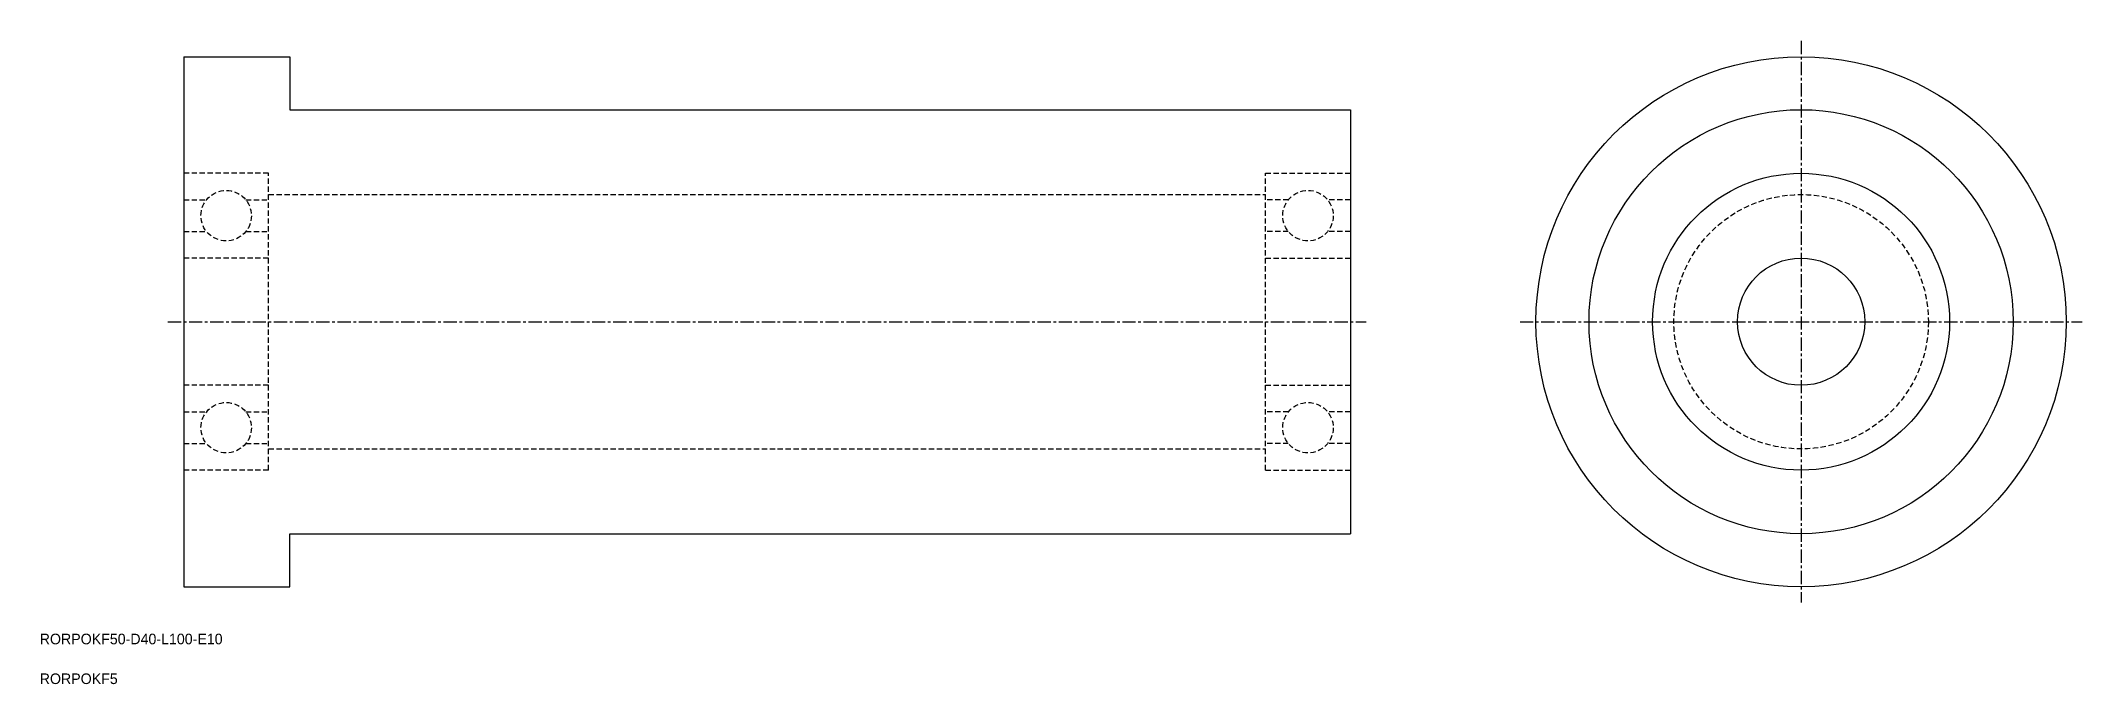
# Model space of a CAD drawing. Extents: x 32 to 224, y -16 to 45.
import ezdxf

# ---------------------------------------------------------------- set-up
doc = ezdxf.new("R2010")
doc.units = 0
doc.linetypes.add('CENTER', pattern=[2, 1.25, -0.25, 0.25, -0.25])
doc.linetypes.add('DASHED', pattern=[0.75, 0.5, -0.25])
doc.layers.get('0').update_dxf_attribs({"linetype": 'CONTINUOUS'})
doc.layers.add('CENTER', color=1, linetype='CENTER')

msp = doc.modelspace()

# ---------------------------------------------------------------- linework, layer by layer
at = {"color": 7, "linetype": 'CONTINUOUS'}
for p, q in [((45.33, 43.55), (45.33, -6.45)), ((45.33, 43.55), (55.33, 43.55)), ((55.33, 43.55), (55.33, 38.55)), ((55.33, 38.55), (155.33, 38.55)), ((155.33, 38.55), (155.33, -1.45)), ((55.33, -1.45), (155.33, -1.45)), ((55.33, -6.45), (55.33, -1.45)), ((45.33, -6.45), (55.33, -6.45))]:
    msp.add_line(p, q, dxfattribs=at)
at = {"color": 3, "linetype": 'DASHED'}
for p, q in [((53.33, 32.55), (45.33, 32.55)), ((53.33, 4.55), (53.33, 32.55)), ((147.33, 32.55), (155.33, 32.55)), ((147.33, 4.55), (147.33, 32.55)), ((45.33, 30.05), (47.48, 30.05)), ((51.18, 30.05), (53.33, 30.05)), ((53.33, 30.55), (147.33, 30.55)), ((149.48, 30.05), (147.33, 30.05)), ((155.33, 30.05), (153.18, 30.05)), ((45.33, 27.05), (47.48, 27.05)), ((51.18, 27.05), (53.33, 27.05)), ((149.48, 27.05), (147.33, 27.05)), ((155.33, 27.05), (153.18, 27.05)), ((53.33, 24.55), (45.33, 24.55)), ((147.33, 24.55), (155.33, 24.55)), ((53.33, 12.55), (45.33, 12.55)), ((147.33, 12.55), (155.33, 12.55)), ((45.33, 10.05), (47.48, 10.05)), ((51.18, 10.05), (53.33, 10.05)), ((149.48, 10.05), (147.33, 10.05)), ((155.33, 10.05), (153.18, 10.05)), ((45.33, 7.05), (47.48, 7.05)), ((51.18, 7.05), (53.33, 7.05)), ((53.33, 6.55), (147.33, 6.55)), ((149.48, 7.05), (147.33, 7.05)), ((155.33, 7.05), (153.18, 7.05)), ((53.33, 4.55), (45.33, 4.55)), ((147.33, 4.55), (155.33, 4.55))]:
    msp.add_line(p, q, dxfattribs=at)
at = {"color": 7, "linetype": 'CONTINUOUS'}
for radius in [25, 20, 14, 6]:
    msp.add_circle((197.83, 18.55), radius, dxfattribs=at)
at = {"color": 3, "linetype": 'DASHED'}
for centre, radius in [((49.33, 28.55), 2.38), ((151.33, 28.55), 2.38), ((197.83, 18.55), 12), ((49.33, 8.55), 2.38), ((151.33, 8.55), 2.38)]:
    msp.add_circle(centre, radius, dxfattribs=at)
at = {"layer": 'CENTER', "color": 1, "linetype": 'CENTER'}
for p, q in [((197.83, 45.05), (197.83, -7.95)), ((43.83, 18.55), (156.83, 18.55)), ((171.33, 18.55), (224.33, 18.55))]:
    msp.add_line(p, q, dxfattribs=at)

# ---------------------------------------------------------------- texts
at = {"color": 7, "linetype": 'CONTINUOUS'}
for s, p in [('RORPOKF50-D40-L100-E10', (31.75, -11.88)), ('RORPOKF5', (31.75, -15.63))]:
    msp.add_text(s, height=1, dxfattribs=at).set_placement(p)

doc.saveas('drawing.dxf')
